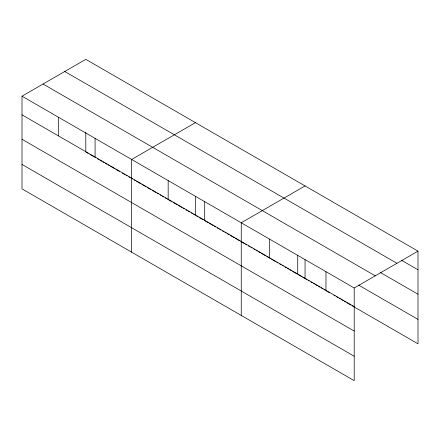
<?xml version="1.0" encoding="UTF-8"?>
<svg xmlns="http://www.w3.org/2000/svg" width="440" height="440" viewBox="0 0 440 440"><rect width="100%" height="100%" fill="white"/><g stroke="black" fill="none" stroke-linecap="round" stroke-linejoin="round"><path stroke-width="0.66" d="M354.2 331.062L354.2 287.98L22 96.184L22 188.859L354.2 380.65L354.2 331.062L22 139.271M22 96.184L85.8 59.351L418 251.141L418 343.816L352.116 305.778M195.426 122.639L131.626 159.478L131.626 252.148M305.052 185.933L241.252 222.767L241.252 315.442M354.2 287.98L418 251.141M401.528 260.293L418 269.803M64.746 71.505L396.946 263.296M380.353 272.487L418 294.223M43.054 84.029L375.254 275.825M358.584 285.087L418 319.391M22 114.846L354.2 306.636M88.16 153.384L85.8 152.02L85.8 132.347M89.931 154.402L93.467 156.448M94.644 157.124L95.821 157.806M97.592 158.829L98.769 159.506M99.946 160.188L101.717 161.211M102.894 161.893L104.071 162.569M105.254 163.251L107.019 164.274M108.202 164.951L109.379 165.632M110.556 166.315L114.681 168.696M115.863 169.378L119.4 171.419M122.342 173.118L124.702 174.482M125.879 175.159L127.061 175.84M128.827 176.864L130.009 177.54M131.186 178.222L132.363 178.904M134.134 179.927L135.311 180.604M136.488 181.286L140.613 183.667M141.796 184.349L145.921 186.731M147.097 187.413L150.634 189.453M152.405 190.471L155.941 192.517M157.119 193.193L158.296 193.875M160.066 194.898L161.244 195.575M162.421 196.257L163.603 196.939M165.369 197.962L166.546 198.638M167.728 199.32L171.853 201.702M173.03 202.384L177.155 204.765M178.338 205.447L181.874 207.488M183.051 208.17L184.228 208.846M185.999 209.869L187.176 210.551M188.353 211.228L189.536 211.91M191.301 212.933L192.484 213.615M193.661 214.291L194.838 214.973M196.609 215.996L197.786 216.673M198.963 217.355L203.088 219.736M204.27 220.418L208.395 222.799M209.572 223.482L213.109 225.522M214.286 226.204L215.468 226.881M217.234 227.904L218.416 228.586M219.593 229.262L220.77 229.944M222.541 230.967L223.718 231.649M224.895 232.326L226.078 233.007M227.255 233.69L229.02 234.707M230.203 235.389L231.968 236.412M232.556 236.753L234.328 237.771M235.505 238.453L239.63 240.834M240.812 241.516L244.349 243.556M245.526 244.239L246.703 244.915M248.474 245.938L249.651 246.62M250.828 247.297L252.01 247.979M253.776 249.002L254.958 249.684M256.135 250.36L257.312 251.042M258.489 251.724L260.26 252.742M261.437 253.424L265.562 255.805M266.745 256.487L268.51 257.51M269.099 257.846L270.281 258.528M271.458 259.21L275.583 261.591M276.76 262.273L277.943 262.95M279.708 263.973L280.891 264.655M282.068 265.337L283.245 266.013M285.016 267.036L286.193 267.718M287.37 268.395L288.552 269.077M289.729 269.759L291.495 270.776M292.677 271.458L296.802 273.839M297.979 274.522L301.516 276.562M302.698 277.244L305.052 278.603L305.052 259.606M305.641 278.944L306.818 279.626M307.995 280.302L309.172 280.984M310.937 282.002L312.114 282.678M313.291 283.36L314.463 284.036M315.639 284.719L317.405 285.736M318.582 286.418L319.759 287.095M320.936 287.777L322.702 288.794M323.879 289.471L325.055 290.152M326.233 290.829L329.758 292.87M333.877 295.245L335.055 295.928M336.232 296.604L337.997 297.622M339.174 298.304L340.351 298.98M341.528 299.662L343.288 300.68M344.465 301.361L345.642 302.038M346.819 302.72L350.939 305.096M22 164.434L354.2 356.224M325.963 271.678L325.963 290.334M297.726 255.376L297.726 274.032M269.489 239.069L269.489 257.73M204.71 201.674L204.71 220.33M195.426 196.317L195.426 215.314M168.168 180.576L168.168 199.232M95.084 138.38L95.084 157.036M58.542 117.282L58.542 135.944"/></g></svg>
